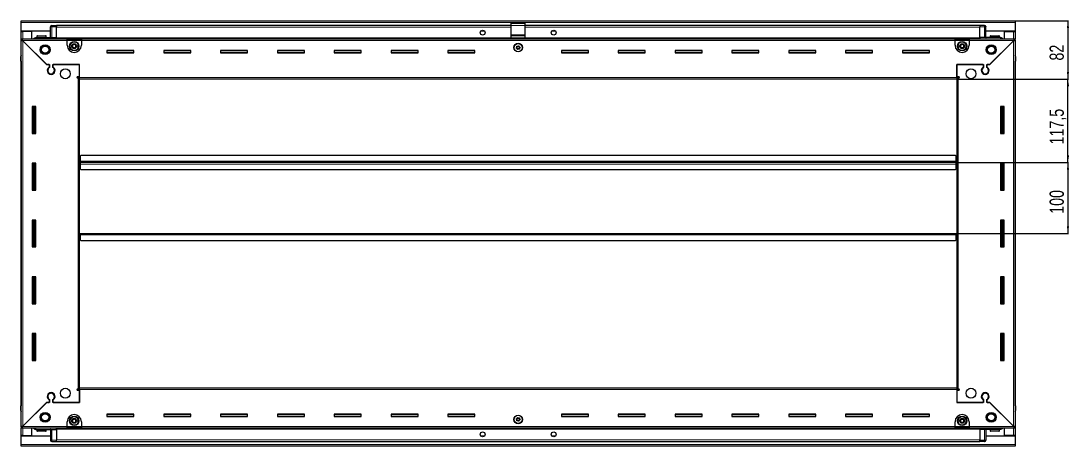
# Model space of a CAD drawing. Header units: millimetres. Extents: x 1256 to 6080, y -475 to 1908.
# Drawn here: x 4605 to 6080, y 1148 to 1747 of the extents above; entities that cross this region are included whole.
import ezdxf

# ---------------------------------------------------------------- set-up
doc = ezdxf.new("R2010")
doc.units = ezdxf.units.MM
doc.layers.add('FORMAT', color=7, linetype='Continuous')
doc.styles.add('SLDTEXTSTYLE0', font='TXT', dxfattribs={"width": 0.75})
doc.dimstyles.new('SLDDIMSTYLE0', dxfattribs={"dimtxt": 20, "dimasz": 10, "dimexe": 0, "dimexo": 0.0625, "dimgap": 5, "dimtad": 2, "dimdec": 1, "dimrnd": 1e-09, "dimzin": 12, "dimdsep": 46, "dimtxsty": 'SLDTEXTSTYLE0', "dimsah": 1, "dimcen": 0.09, "dimadec": 0, "dimazin": 3, "dimtfac": 1, "dimtofl": 0, "dimtmove": 0, "dimatfit": 3, "dimfxl": 0, "dimfrac": 2, "dimtolj": 1, "dimtzin": 12, "dimarcsym": 0})

# ---------------------------------------------------------------- blocks, each defined once
blk = doc.blocks.new('_D_6')
at = {"layer": 'FORMAT'}
for p, q in [((6004.4, 1746.6), (6079.9, 1746.6)), ((6078.9, 1746.6), (6078.9, 1664.6)), ((5922.4, 1664.6), (6079.9, 1664.6))]:
    blk.add_line(p, q, dxfattribs=at)
for points in [[(6078.9, 1746.6), (6077.4, 1736.6), (6080.5, 1736.6)], [(6078.9, 1664.6), (6080.5, 1674.6), (6077.4, 1674.6)]]:
    blk.add_solid(points, dxfattribs=at)
at = {"layer": 'FORMAT', "insert": (6053.1, 1690.8), "char_height": 20, "attachment_point": 1, "rotation": 90, "style": 'SLDTEXTSTYLE0'}
blk.add_mtext('82', dxfattribs=at)
blk = doc.blocks.new('_D_7')
at = {"layer": 'FORMAT'}
for p, q in [((5922.4, 1664.6), (6079.9, 1664.6)), ((6078.9, 1547.1), (6078.9, 1664.6)), ((5921.4, 1547.1), (6079.9, 1547.1))]:
    blk.add_line(p, q, dxfattribs=at)
for points in [[(6078.9, 1664.6), (6077.4, 1654.6), (6080.5, 1654.6)], [(6078.9, 1547.1), (6080.5, 1557.1), (6077.4, 1557.1)]]:
    blk.add_solid(points, dxfattribs=at)
at = {"layer": 'FORMAT', "insert": (6053.1, 1572.6), "char_height": 20, "attachment_point": 1, "rotation": 90, "style": 'SLDTEXTSTYLE0'}
blk.add_mtext('117,5', dxfattribs=at)
blk = doc.blocks.new('_D_8')
at = {"layer": 'FORMAT'}
for p, q in [((5921.4, 1547.1), (6079.9, 1547.1)), ((6078.9, 1547.1), (6078.9, 1447.1)), ((5921.4, 1447.1), (6079.9, 1447.1))]:
    blk.add_line(p, q, dxfattribs=at)
for points in [[(6078.9, 1547.1), (6077.4, 1537.1), (6080.5, 1537.1)], [(6078.9, 1447.1), (6080.5, 1457.1), (6077.4, 1457.1)]]:
    blk.add_solid(points, dxfattribs=at)
at = {"layer": 'FORMAT', "insert": (6053.1, 1474.9), "char_height": 20, "attachment_point": 1, "rotation": 90, "style": 'SLDTEXTSTYLE0'}
blk.add_mtext('100', dxfattribs=at)

msp = doc.modelspace()

# ---------------------------------------------------------------- linework, layer by layer
at = {"color": 7, "linetype": 'Continuous', "lineweight": 25}
for p, q in [((4605.43, 1744.5), (4605.43, 1746.6)), ((4605.43, 1746.6), (6004.43, 1746.6)), ((4605.43, 1732.1), (4605.43, 1744.5)), ((5294.93, 1743.6), (5314.93, 1743.6)), ((5294.93, 1740.34), (5294.93, 1743.6)), ((5314.93, 1740.34), (5314.93, 1743.6)), ((6004.43, 1746.6), (6004.43, 1744.5)), ((6004.43, 1744.5), (6004.43, 1732.1)), ((4646.43, 1732.1), (4605.43, 1732.1)), ((4605.43, 1731.6), (4605.43, 1732.1)), ((4605.43, 1721.35), (4605.43, 1731.6)), ((4605.43, 1731.6), (4607.53, 1731.6)), ((4606.93, 1731.6), (4606.93, 1732.1)), ((4620.43, 1731.6), (4607.53, 1731.6)), ((4620.43, 1721.35), (4620.43, 1731.6)), ((4646.43, 1723.1), (4646.43, 1738.1)), ((4647.11, 1739.6), (4647.11, 1739.6)), ((4648.43, 1740.1), (4654.93, 1740.1)), ((4648.43, 1740.1), (4654.93, 1740.1)), ((4654.93, 1740.1), (4654.93, 1740.1)), ((4654.93, 1740.1), (4654.93, 1740.1)), ((4654.93, 1740.1), (4654.93, 1738.1)), ((5294.93, 1739.95), (4654.93, 1739.95)), ((4654.93, 1723.1), (4654.93, 1738.1)), ((5257.8, 1732.1), (5252.06, 1732.1)), ((5294.93, 1727.19), (5294.93, 1740.34)), ((5294.93, 1726.1), (5294.93, 1727.19)), ((5314.93, 1727.19), (5314.93, 1740.34)), ((5954.93, 1739.95), (5314.93, 1739.95)), ((5314.93, 1726.1), (5314.93, 1727.19)), ((5357.8, 1732.1), (5352.06, 1732.1)), ((5954.93, 1740.1), (5954.93, 1740.1)), ((5961.43, 1740.1), (5954.93, 1740.1)), ((5961.43, 1740.1), (5954.93, 1740.1)), ((5954.93, 1740.1), (5954.93, 1738.1)), ((5954.93, 1723.1), (5954.93, 1738.1)), ((5963.43, 1738.1), (5963.43, 1738.1)), ((5963.43, 1723.1), (5963.43, 1738.1)), ((6004.43, 1732.1), (5963.43, 1732.1)), ((5989.43, 1731.6), (6002.33, 1731.6)), ((5989.43, 1721.35), (5989.43, 1731.6)), ((6002.33, 1731.6), (6004.43, 1731.6)), ((6002.93, 1731.6), (6002.93, 1732.1)), ((6004.43, 1731.6), (6004.43, 1732.1)), ((6004.43, 1731.6), (6004.43, 1721.35)), ((4605.43, 1719.85), (4605.43, 1721.35)), ((4605.43, 1721.35), (4606.43, 1721.35)), ((4605.43, 1719.35), (4605.43, 1719.85)), ((4605.43, 1719.85), (4606.43, 1719.85)), ((4605.43, 1174.85), (4605.43, 1719.35)), ((4606.93, 1719.35), (4605.43, 1719.35)), ((4606.43, 1721.35), (4669.93, 1721.35)), ((4606.43, 1719.85), (4606.43, 1721.35)), ((4607.03, 1719.25), (4640.93, 1685.35)), ((4641.63, 1684.65), (4607.53, 1718.75)), ((4625.93, 1723.1), (4654.93, 1723.1)), ((4627.43, 1725), (4627.43, 1723.1)), ((4628.23, 1725.8), (4639.63, 1725.8)), ((4640.43, 1723.1), (4640.43, 1725)), ((4654.85, 1721.35), (4654.93, 1723.07)), ((4654.93, 1723.1), (4654.93, 1722.6)), ((4654.93, 1721.95), (5954.93, 1721.95)), ((4669.93, 1719.25), (4669.93, 1721.35)), ((4669.93, 1721.35), (4689.93, 1721.35)), ((4669.93, 1719.85), (4689.93, 1719.85)), ((4669.93, 1712.35), (4669.93, 1719.25)), ((4689.93, 1721.35), (4689.93, 1719.25)), ((4689.93, 1721.35), (5919.93, 1721.35)), ((4689.93, 1719.25), (4689.93, 1712.35)), ((5294.93, 1726.1), (5314.93, 1726.1)), ((5294.93, 1722.6), (5294.93, 1726.1)), ((5294.93, 1722.6), (5314.93, 1722.6)), ((5298.93, 1722.6), (5298.93, 1721.95)), ((5301.43, 1721.95), (5301.43, 1722.6)), ((5308.43, 1721.95), (5308.43, 1722.6)), ((5310.93, 1721.95), (5310.93, 1722.6)), ((5314.93, 1722.6), (5314.93, 1726.1)), ((5919.93, 1719.25), (5919.93, 1721.35)), ((5919.93, 1721.35), (5939.93, 1721.35)), ((5919.93, 1719.85), (5939.93, 1719.85)), ((5919.93, 1712.35), (5919.93, 1719.25)), ((5939.93, 1721.35), (6003.43, 1721.35)), ((5939.93, 1721.35), (5939.93, 1719.25)), ((5939.93, 1719.25), (5939.93, 1712.35)), ((5954.93, 1723.1), (5954.93, 1722.6)), ((5983.93, 1723.1), (5954.93, 1723.1)), ((5954.93, 1723.07), (5955, 1721.35)), ((5956.43, 1723.04), (5956.43, 1723.1)), ((6002.33, 1718.75), (5968.23, 1684.65)), ((5968.93, 1685.35), (6002.83, 1719.25)), ((5969.43, 1725), (5969.43, 1723.1)), ((5970.23, 1725.8), (5981.63, 1725.8)), ((5982.43, 1723.1), (5982.43, 1725)), ((6002.93, 1719.35), (6004.43, 1719.35)), ((6003.43, 1719.85), (6003.43, 1721.35)), ((6003.43, 1721.35), (6004.43, 1721.35)), ((6003.43, 1719.85), (6004.43, 1719.85)), ((6004.43, 1719.85), (6004.43, 1721.35)), ((6004.43, 1719.85), (6004.43, 1719.35)), ((6004.43, 1719.35), (6004.43, 1174.85)), ((4763.93, 1705.1), (4725.93, 1705.1)), ((4725.93, 1705.1), (4725.93, 1701.6)), ((4763.93, 1702.35), (4725.93, 1702.35)), ((4725.93, 1701.6), (4763.93, 1701.6)), ((4763.93, 1701.6), (4763.93, 1705.1)), ((4843.93, 1705.1), (4805.93, 1705.1)), ((4805.93, 1705.1), (4805.93, 1701.6)), ((4843.93, 1702.35), (4805.93, 1702.35)), ((4805.93, 1701.6), (4843.93, 1701.6)), ((4843.93, 1701.6), (4843.93, 1705.1)), ((4923.93, 1705.1), (4885.93, 1705.1)), ((4885.93, 1705.1), (4885.93, 1701.6)), ((4923.93, 1702.35), (4885.93, 1702.35)), ((4885.93, 1701.6), (4923.93, 1701.6)), ((4923.93, 1701.6), (4923.93, 1705.1)), ((5003.93, 1705.1), (4965.93, 1705.1)), ((4965.93, 1705.1), (4965.93, 1701.6)), ((5003.93, 1702.35), (4965.93, 1702.35)), ((4965.93, 1701.6), (5003.93, 1701.6)), ((5003.93, 1701.6), (5003.93, 1705.1)), ((5083.93, 1705.1), (5045.93, 1705.1)), ((5045.93, 1705.1), (5045.93, 1701.6)), ((5083.93, 1702.35), (5045.93, 1702.35)), ((5045.93, 1701.6), (5083.93, 1701.6)), ((5083.93, 1701.6), (5083.93, 1705.1)), ((5163.93, 1705.1), (5125.93, 1705.1)), ((5125.93, 1705.1), (5125.93, 1701.6)), ((5163.93, 1702.35), (5125.93, 1702.35)), ((5125.93, 1701.6), (5163.93, 1701.6)), ((5163.93, 1701.6), (5163.93, 1705.1)), ((5243.93, 1705.1), (5205.93, 1705.1)), ((5205.93, 1705.1), (5205.93, 1701.6)), ((5243.93, 1702.35), (5205.93, 1702.35)), ((5205.93, 1701.6), (5243.93, 1701.6)), ((5243.93, 1701.6), (5243.93, 1705.1)), ((5403.93, 1705.1), (5365.93, 1705.1)), ((5365.93, 1705.1), (5365.93, 1701.6)), ((5403.93, 1702.35), (5365.93, 1702.35)), ((5365.93, 1701.6), (5403.93, 1701.6)), ((5403.93, 1701.6), (5403.93, 1705.1)), ((5483.93, 1705.1), (5445.93, 1705.1)), ((5445.93, 1705.1), (5445.93, 1701.6)), ((5483.93, 1702.35), (5445.93, 1702.35)), ((5445.93, 1701.6), (5483.93, 1701.6)), ((5483.93, 1701.6), (5483.93, 1705.1)), ((5563.93, 1705.1), (5525.93, 1705.1)), ((5525.93, 1705.1), (5525.93, 1701.6)), ((5563.93, 1702.35), (5525.93, 1702.35)), ((5525.93, 1701.6), (5563.93, 1701.6)), ((5563.93, 1701.6), (5563.93, 1705.1)), ((5643.93, 1705.1), (5605.93, 1705.1)), ((5605.93, 1705.1), (5605.93, 1701.6)), ((5643.93, 1702.35), (5605.93, 1702.35)), ((5605.93, 1701.6), (5643.93, 1701.6)), ((5643.93, 1701.6), (5643.93, 1705.1)), ((5723.93, 1705.1), (5685.93, 1705.1)), ((5685.93, 1705.1), (5685.93, 1701.6)), ((5723.93, 1702.35), (5685.93, 1702.35)), ((5685.93, 1701.6), (5723.93, 1701.6)), ((5723.93, 1701.6), (5723.93, 1705.1)), ((5803.93, 1705.1), (5765.93, 1705.1)), ((5765.93, 1705.1), (5765.93, 1701.6)), ((5803.93, 1702.35), (5765.93, 1702.35)), ((5765.93, 1701.6), (5803.93, 1701.6)), ((5803.93, 1701.6), (5803.93, 1705.1)), ((5883.93, 1705.1), (5845.93, 1705.1)), ((5845.93, 1705.1), (5845.93, 1701.6)), ((5883.93, 1702.35), (5845.93, 1702.35)), ((5845.93, 1701.6), (5883.93, 1701.6)), ((5883.93, 1701.6), (5883.93, 1705.1)), ((6004.43, 1697.93), (6004.43, 1697.93)), ((4604.93, 1696.6), (4604.93, 1690.1)), ((4604.93, 1690.1), (4604.93, 1696.6)), ((4604.93, 1690.1), (4604.93, 1690.1)), ((4605.43, 1690.1), (4604.93, 1690.1)), ((4605.08, 1690.1), (4605.08, 1204.1)), ((4640.93, 1685.35), (4645.13, 1685.35)), ((4642.33, 1685.35), (4641.63, 1684.65)), ((4644.43, 1685.35), (4642.33, 1685.35)), ((4644.43, 1685.35), (4644.43, 1681.46)), ((4645.13, 1685.35), (4645.13, 1681.07)), ((4649.73, 1685.35), (4687.43, 1685.35)), ((4649.73, 1681.07), (4649.73, 1685.35)), ((4650.43, 1681.46), (4650.43, 1685.35)), ((4687.43, 1685.35), (4650.43, 1685.35)), ((4687.43, 1666.7), (4687.43, 1685.35)), ((4687.43, 1668.1), (4687.43, 1685.35)), ((5922.43, 1685.35), (5960.13, 1685.35)), ((5922.43, 1666.7), (5922.43, 1685.35)), ((5922.43, 1685.35), (5922.43, 1668.1)), ((5959.43, 1685.35), (5922.43, 1685.35)), ((5959.43, 1685.35), (5959.43, 1681.46)), ((5960.13, 1685.35), (5960.13, 1681.07)), ((5964.73, 1685.35), (5968.93, 1685.35)), ((5964.73, 1681.07), (5964.73, 1685.35)), ((5967.53, 1685.35), (5965.43, 1685.35)), ((5965.43, 1681.46), (5965.43, 1685.35)), ((5968.23, 1684.65), (5967.53, 1685.35)), ((6004.43, 1690.1), (6004.93, 1690.1)), ((6004.78, 1204.1), (6004.78, 1690.1)), ((6004.93, 1696.6), (6004.93, 1690.1)), ((6004.93, 1690.1), (6004.93, 1696.6)), ((6004.93, 1690.1), (6004.93, 1690.1)), ((6004.93, 1690.1), (6004.93, 1690.1)), ((4645.43, 1672.49), (4645.43, 1671.73)), ((4684.58, 1668.1), (4687.43, 1668.1)), ((5922.43, 1668.1), (5925.28, 1668.1)), ((5964.43, 1672.49), (5964.43, 1671.73)), ((4685.33, 1666.1), (4684.58, 1666.1)), ((4685.33, 1666.1), (4687.43, 1666.1)), ((4687.43, 1667.1), (4685.43, 1667.1)), ((4685.43, 1667.1), (4685.43, 1666.1)), ((4687.43, 1664.6), (4687.43, 1666.7)), ((5922.43, 1664.6), (4687.43, 1664.6)), ((4687.43, 1229.6), (4687.43, 1664.6)), ((5924.43, 1667.1), (5922.43, 1667.1)), ((5922.43, 1666.7), (5922.43, 1664.6)), ((5922.43, 1666.1), (5924.53, 1666.1)), ((5922.43, 1664.6), (5922.43, 1229.6)), ((5924.43, 1666.1), (5924.43, 1667.1)), ((5925.28, 1666.1), (5924.53, 1666.1)), ((4625.93, 1626.1), (4620.93, 1626.1)), ((4620.93, 1626.1), (4620.93, 1588.1)), ((4623.08, 1588.1), (4623.08, 1626.1)), ((4624.87, 1588.1), (4624.87, 1626.1)), ((4624.91, 1588.1), (4624.91, 1626.1)), ((4625.93, 1588.1), (4625.93, 1626.1)), ((5983.93, 1626.1), (5983.93, 1588.1)), ((5988.93, 1626.1), (5983.93, 1626.1)), ((5984.95, 1626.1), (5984.95, 1588.1)), ((5984.99, 1626.1), (5984.99, 1588.1)), ((5986.78, 1626.1), (5986.78, 1588.1)), ((5988.93, 1588.1), (5988.93, 1626.1)), ((4620.93, 1588.1), (4625.93, 1588.1)), ((5983.93, 1588.1), (5988.93, 1588.1)), ((4688.43, 1549.95), (4688.18, 1549.95)), ((4688.18, 1549.95), (4688.18, 1547.1)), ((4689.43, 1557.1), (4688.43, 1556.1)), ((4688.43, 1556.1), (4688.43, 1549.2)), ((5920.43, 1557.1), (4689.43, 1557.1)), ((5921.43, 1556.1), (5920.43, 1557.1)), ((5921.43, 1549.2), (5921.43, 1556.1)), ((5921.68, 1549.95), (5921.43, 1549.95)), ((5921.68, 1547.1), (5921.68, 1549.95)), ((4625.93, 1546.1), (4620.93, 1546.1)), ((4620.93, 1546.1), (4620.93, 1508.1)), ((4623.08, 1508.1), (4623.08, 1546.1)), ((4624.87, 1508.1), (4624.87, 1546.1)), ((4624.91, 1508.1), (4624.91, 1546.1)), ((4625.93, 1508.1), (4625.93, 1546.1)), ((4688.18, 1547.1), (4687.43, 1547.1)), ((4688.18, 1547.1), (4688.18, 1544.25)), ((4688.18, 1544.25), (4688.43, 1544.25)), ((4688.43, 1547.1), (4688.43, 1549.2)), ((4688.43, 1545), (4688.43, 1547.1)), ((5921.43, 1547.1), (4688.43, 1547.1)), ((4688.43, 1545), (4688.43, 1538.1)), ((4688.43, 1538.1), (4689.43, 1537.1)), ((4689.43, 1537.1), (5920.43, 1537.1)), ((5920.43, 1537.1), (5921.43, 1538.1)), ((5921.43, 1549.2), (5921.43, 1547.1)), ((5921.43, 1547.1), (5921.43, 1545)), ((5921.43, 1538.1), (5921.43, 1545)), ((5921.43, 1544.25), (5921.68, 1544.25)), ((5921.68, 1544.25), (5921.68, 1547.1)), ((5922.43, 1547.1), (5921.68, 1547.1)), ((5983.93, 1546.1), (5983.93, 1508.1)), ((5988.93, 1546.1), (5983.93, 1546.1)), ((5984.95, 1546.1), (5984.95, 1508.1)), ((5984.99, 1546.1), (5984.99, 1508.1)), ((5986.78, 1546.1), (5986.78, 1508.1)), ((5988.93, 1508.1), (5988.93, 1546.1)), ((4620.93, 1508.1), (4625.93, 1508.1)), ((5983.93, 1508.1), (5988.93, 1508.1)), ((4625.93, 1466.1), (4620.93, 1466.1)), ((4620.93, 1466.1), (4620.93, 1428.1)), ((4623.08, 1428.1), (4623.08, 1466.1)), ((4624.87, 1428.1), (4624.87, 1466.1)), ((4624.91, 1428.1), (4624.91, 1466.1)), ((4625.93, 1428.1), (4625.93, 1466.1)), ((5983.93, 1466.1), (5983.93, 1428.1)), ((5988.93, 1466.1), (5983.93, 1466.1)), ((5984.95, 1466.1), (5984.95, 1428.1)), ((5984.99, 1466.1), (5984.99, 1428.1)), ((5986.78, 1466.1), (5986.78, 1428.1)), ((5988.93, 1428.1), (5988.93, 1466.1)), ((4687.43, 1447.1), (4688.18, 1447.1)), ((4688.18, 1447.1), (4688.18, 1444.25)), ((4688.43, 1445), (4688.43, 1447.1)), ((4688.43, 1447.1), (5921.43, 1447.1)), ((5921.43, 1447.1), (5921.43, 1445)), ((5921.68, 1444.25), (5921.68, 1447.1)), ((5921.68, 1447.1), (5922.43, 1447.1)), ((4688.18, 1444.25), (4688.43, 1444.25)), ((4688.43, 1445), (4688.43, 1438.1)), ((4688.43, 1438.1), (4689.43, 1437.1)), ((4689.43, 1437.1), (5920.43, 1437.1)), ((5920.43, 1437.1), (5921.43, 1438.1)), ((5921.43, 1438.1), (5921.43, 1445)), ((5921.43, 1444.25), (5921.68, 1444.25)), ((4620.93, 1428.1), (4625.93, 1428.1)), ((5983.93, 1428.1), (5988.93, 1428.1)), ((4625.93, 1386.1), (4620.93, 1386.1)), ((4620.93, 1386.1), (4620.93, 1348.1)), ((4623.08, 1348.1), (4623.08, 1386.1)), ((4624.87, 1348.1), (4624.87, 1386.1)), ((4624.91, 1348.1), (4624.91, 1386.1)), ((4625.93, 1348.1), (4625.93, 1386.1)), ((5983.93, 1386.1), (5983.93, 1348.1)), ((5988.93, 1386.1), (5983.93, 1386.1)), ((5984.95, 1386.1), (5984.95, 1348.1)), ((5984.99, 1386.1), (5984.99, 1348.1)), ((5986.78, 1386.1), (5986.78, 1348.1)), ((5988.93, 1348.1), (5988.93, 1386.1)), ((4620.93, 1348.1), (4625.93, 1348.1)), ((5983.93, 1348.1), (5988.93, 1348.1)), ((4625.93, 1306.1), (4620.93, 1306.1)), ((4620.93, 1306.1), (4620.93, 1268.1)), ((4623.08, 1268.1), (4623.08, 1306.1)), ((4624.87, 1268.1), (4624.87, 1306.1)), ((4624.91, 1268.1), (4624.91, 1306.1)), ((4625.93, 1268.1), (4625.93, 1306.1)), ((5983.93, 1306.1), (5983.93, 1268.1)), ((5988.93, 1306.1), (5983.93, 1306.1)), ((5984.95, 1306.1), (5984.95, 1268.1)), ((5984.99, 1306.1), (5984.99, 1268.1)), ((5986.78, 1306.1), (5986.78, 1268.1)), ((5988.93, 1268.1), (5988.93, 1306.1)), ((4620.93, 1268.1), (4625.93, 1268.1)), ((5983.93, 1268.1), (5988.93, 1268.1)), ((4684.58, 1228.1), (4685.33, 1228.1)), ((4687.43, 1226.1), (4684.58, 1226.1)), ((4687.43, 1228.1), (4685.33, 1228.1)), ((4685.43, 1228.1), (4685.43, 1227.1)), ((4685.43, 1227.1), (4687.43, 1227.1)), ((4687.43, 1227.5), (4687.43, 1229.6)), ((4687.43, 1229.6), (5922.43, 1229.6)), ((4687.43, 1227.5), (4687.43, 1208.85)), ((4687.43, 1208.85), (4687.43, 1226.1)), ((5922.43, 1229.6), (5922.43, 1227.5)), ((5924.53, 1228.1), (5922.43, 1228.1)), ((5922.43, 1227.5), (5922.43, 1208.85)), ((5922.43, 1227.1), (5924.43, 1227.1)), ((5922.43, 1226.1), (5922.43, 1208.85)), ((5925.28, 1226.1), (5922.43, 1226.1)), ((5924.43, 1227.1), (5924.43, 1228.1)), ((5924.53, 1228.1), (5925.28, 1228.1)), ((4644.43, 1212.74), (4644.43, 1208.85)), ((4645.13, 1213.14), (4645.13, 1208.85)), ((4645.43, 1222.48), (4645.43, 1221.72)), ((4649.73, 1208.85), (4649.73, 1213.14)), ((4650.43, 1208.85), (4650.43, 1212.74)), ((5959.43, 1212.74), (5959.43, 1208.85)), ((5960.13, 1213.14), (5960.13, 1208.85)), ((5964.43, 1222.48), (5964.43, 1221.72)), ((5964.73, 1208.85), (5964.73, 1213.14)), ((5965.43, 1208.85), (5965.43, 1212.74)), ((4604.93, 1197.6), (4604.93, 1204.1)), ((4604.93, 1204.1), (4604.93, 1204.1)), ((4604.93, 1204.1), (4604.93, 1204.1)), ((4604.93, 1204.1), (4604.93, 1197.6)), ((4605.43, 1204.1), (4604.93, 1204.1)), ((4605.43, 1196.28), (4605.43, 1196.28)), ((4640.93, 1208.85), (4607.03, 1174.95)), ((4607.53, 1175.45), (4641.63, 1209.55)), ((4645.13, 1208.85), (4640.93, 1208.85)), ((4641.63, 1209.55), (4642.33, 1208.85)), ((4642.33, 1208.85), (4644.43, 1208.85)), ((4687.43, 1208.85), (4649.73, 1208.85)), ((4650.43, 1208.85), (4687.43, 1208.85)), ((5960.13, 1208.85), (5922.43, 1208.85)), ((5922.43, 1208.85), (5959.43, 1208.85)), ((5968.93, 1208.85), (5964.73, 1208.85)), ((5965.43, 1208.85), (5967.53, 1208.85)), ((5967.53, 1208.85), (5968.23, 1209.55)), ((5968.23, 1209.55), (6002.33, 1175.45)), ((6002.83, 1174.95), (5968.93, 1208.85)), ((6004.43, 1204.1), (6004.93, 1204.1)), ((6004.93, 1204.1), (6004.93, 1204.1)), ((6004.93, 1197.6), (6004.93, 1204.1)), ((6004.93, 1204.1), (6004.93, 1197.6)), ((4669.93, 1174.95), (4669.93, 1181.85)), ((4689.93, 1181.85), (4689.93, 1174.95)), ((4763.93, 1192.6), (4725.93, 1192.6)), ((4725.93, 1192.6), (4725.93, 1189.1)), ((4725.93, 1191.85), (4763.93, 1191.85)), ((4725.93, 1189.1), (4763.93, 1189.1)), ((4763.93, 1189.1), (4763.93, 1192.6)), ((4843.93, 1192.6), (4805.93, 1192.6)), ((4805.93, 1192.6), (4805.93, 1189.1)), ((4805.93, 1191.85), (4843.93, 1191.85)), ((4805.93, 1189.1), (4843.93, 1189.1)), ((4843.93, 1189.1), (4843.93, 1192.6)), ((4923.93, 1192.6), (4885.93, 1192.6)), ((4885.93, 1192.6), (4885.93, 1189.1)), ((4885.93, 1191.85), (4923.93, 1191.85)), ((4885.93, 1189.1), (4923.93, 1189.1)), ((4923.93, 1189.1), (4923.93, 1192.6)), ((5003.93, 1192.6), (4965.93, 1192.6)), ((4965.93, 1192.6), (4965.93, 1189.1)), ((4965.93, 1191.85), (5003.93, 1191.85)), ((4965.93, 1189.1), (5003.93, 1189.1)), ((5003.93, 1189.1), (5003.93, 1192.6)), ((5083.93, 1192.6), (5045.93, 1192.6)), ((5045.93, 1192.6), (5045.93, 1189.1)), ((5045.93, 1191.85), (5083.93, 1191.85)), ((5045.93, 1189.1), (5083.93, 1189.1)), ((5083.93, 1189.1), (5083.93, 1192.6)), ((5163.93, 1192.6), (5125.93, 1192.6)), ((5125.93, 1192.6), (5125.93, 1189.1)), ((5125.93, 1191.85), (5163.93, 1191.85)), ((5125.93, 1189.1), (5163.93, 1189.1)), ((5163.93, 1189.1), (5163.93, 1192.6)), ((5243.93, 1192.6), (5205.93, 1192.6)), ((5205.93, 1192.6), (5205.93, 1189.1)), ((5205.93, 1191.85), (5243.93, 1191.85)), ((5205.93, 1189.1), (5243.93, 1189.1)), ((5243.93, 1189.1), (5243.93, 1192.6)), ((5403.93, 1192.6), (5365.93, 1192.6)), ((5365.93, 1192.6), (5365.93, 1189.1)), ((5365.93, 1191.85), (5403.93, 1191.85)), ((5365.93, 1189.1), (5403.93, 1189.1)), ((5403.93, 1189.1), (5403.93, 1192.6)), ((5483.93, 1192.6), (5445.93, 1192.6)), ((5445.93, 1192.6), (5445.93, 1189.1)), ((5445.93, 1191.85), (5483.93, 1191.85)), ((5445.93, 1189.1), (5483.93, 1189.1)), ((5483.93, 1189.1), (5483.93, 1192.6)), ((5563.93, 1192.6), (5525.93, 1192.6)), ((5525.93, 1192.6), (5525.93, 1189.1)), ((5525.93, 1191.85), (5563.93, 1191.85)), ((5525.93, 1189.1), (5563.93, 1189.1)), ((5563.93, 1189.1), (5563.93, 1192.6)), ((5643.93, 1192.6), (5605.93, 1192.6)), ((5605.93, 1192.6), (5605.93, 1189.1)), ((5605.93, 1191.85), (5643.93, 1191.85)), ((5605.93, 1189.1), (5643.93, 1189.1)), ((5643.93, 1189.1), (5643.93, 1192.6)), ((5723.93, 1192.6), (5685.93, 1192.6)), ((5685.93, 1192.6), (5685.93, 1189.1)), ((5685.93, 1191.85), (5723.93, 1191.85)), ((5685.93, 1189.1), (5723.93, 1189.1)), ((5723.93, 1189.1), (5723.93, 1192.6)), ((5803.93, 1192.6), (5765.93, 1192.6)), ((5765.93, 1192.6), (5765.93, 1189.1)), ((5765.93, 1191.85), (5803.93, 1191.85)), ((5765.93, 1189.1), (5803.93, 1189.1)), ((5803.93, 1189.1), (5803.93, 1192.6)), ((5883.93, 1192.6), (5845.93, 1192.6)), ((5845.93, 1192.6), (5845.93, 1189.1)), ((5845.93, 1191.85), (5883.93, 1191.85)), ((5845.93, 1189.1), (5883.93, 1189.1)), ((5883.93, 1189.1), (5883.93, 1192.6)), ((5919.93, 1174.95), (5919.93, 1181.85)), ((5939.93, 1181.85), (5939.93, 1174.95)), ((4605.43, 1174.35), (4605.43, 1174.85)), ((4606.93, 1174.85), (4605.43, 1174.85)), ((4605.43, 1174.35), (4605.43, 1172.85)), ((4606.43, 1174.35), (4605.43, 1174.35)), ((4605.43, 1162.6), (4605.43, 1172.85)), ((4606.43, 1172.85), (4605.43, 1172.85)), ((4606.43, 1174.35), (4606.43, 1172.85)), ((4669.93, 1172.85), (4606.43, 1172.85)), ((4620.43, 1162.6), (4620.43, 1172.85)), ((4625.93, 1171.1), (4654.93, 1171.1)), ((4627.43, 1171.1), (4627.43, 1169.2)), ((4632, 1168.4), (4628.23, 1168.4)), ((4639.63, 1168.4), (4632, 1168.4)), ((4640.43, 1169.2), (4640.43, 1171.1)), ((4646.43, 1171.1), (4646.43, 1156.1)), ((4653.43, 1171.17), (4653.43, 1171.1)), ((4654.93, 1171.14), (4654.85, 1172.85)), ((5954.93, 1172.25), (4654.93, 1172.25)), ((4654.93, 1171.1), (4654.93, 1171.6)), ((4654.93, 1171.1), (4654.93, 1156.1)), ((4669.93, 1172.85), (4669.93, 1174.95)), ((4689.93, 1174.35), (4669.93, 1174.35)), ((4689.93, 1172.85), (4669.93, 1172.85)), ((4689.93, 1174.95), (4689.93, 1172.85)), ((5919.93, 1172.85), (4689.93, 1172.85)), ((5919.93, 1172.85), (5919.93, 1174.95)), ((5939.93, 1174.35), (5919.93, 1174.35)), ((5939.93, 1172.85), (5919.93, 1172.85)), ((5939.93, 1174.95), (5939.93, 1172.85)), ((6003.43, 1172.85), (5939.93, 1172.85)), ((5955, 1172.85), (5954.93, 1171.14)), ((5954.93, 1171.1), (5954.93, 1171.6)), ((5983.93, 1171.1), (5954.93, 1171.1)), ((5954.93, 1171.1), (5954.93, 1156.1)), ((5963.43, 1171.1), (5963.43, 1156.1)), ((5969.43, 1171.1), (5969.43, 1169.2)), ((5977.22, 1168.4), (5970.23, 1168.4)), ((5981.63, 1168.4), (5977.22, 1168.4)), ((5982.43, 1169.2), (5982.43, 1171.1)), ((5989.43, 1162.6), (5989.43, 1172.85)), ((6002.93, 1174.85), (6004.43, 1174.85)), ((6003.43, 1174.35), (6003.43, 1172.85)), ((6004.43, 1174.35), (6003.43, 1174.35)), ((6004.43, 1172.85), (6003.43, 1172.85)), ((6004.43, 1174.85), (6004.43, 1174.35)), ((6004.43, 1174.35), (6004.43, 1172.85)), ((6004.43, 1172.85), (6004.43, 1162.6)), ((4607.53, 1162.6), (4605.43, 1162.6)), ((4605.43, 1162.1), (4605.43, 1162.6)), ((4605.43, 1149.7), (4605.43, 1162.1)), ((4605.43, 1162.1), (4646.43, 1162.1)), ((4606.93, 1162.1), (4606.93, 1162.6)), ((4607.53, 1162.6), (4620.43, 1162.6)), ((4646.43, 1156.1), (4646.43, 1156.1)), ((4648.43, 1154.1), (4654.93, 1154.1)), ((4648.43, 1154.1), (4654.93, 1154.1)), ((4654.93, 1154.1), (4654.93, 1156.1)), ((4654.93, 1154.25), (5954.93, 1154.25)), ((4654.93, 1154.1), (4654.93, 1154.1)), ((5252.06, 1162.1), (5257.8, 1162.1)), ((5352.06, 1162.1), (5357.8, 1162.1)), ((5954.93, 1154.1), (5954.93, 1156.1)), ((5961.43, 1154.1), (5954.93, 1154.1)), ((5954.93, 1154.1), (5954.93, 1154.1)), ((5954.93, 1154.1), (5954.93, 1154.1)), ((5961.43, 1154.1), (5954.93, 1154.1)), ((5962.75, 1154.6), (5962.75, 1154.6)), ((5963.43, 1162.1), (6004.43, 1162.1)), ((6002.33, 1162.6), (5989.43, 1162.6)), ((6004.43, 1162.6), (6002.33, 1162.6)), ((6002.93, 1162.1), (6002.93, 1162.6)), ((6004.43, 1162.1), (6004.43, 1162.6)), ((6004.43, 1162.1), (6004.43, 1149.7)), ((4605.43, 1147.6), (4605.43, 1149.7)), ((6004.43, 1147.6), (4605.43, 1147.6)), ((6004.43, 1149.7), (6004.43, 1147.6))]:
    msp.add_line(p, q, dxfattribs=at)
at = {"color": 8, "linetype": 'Continuous', "lineweight": 18}
for p, q in [((6004.43, 1744.5), (4605.43, 1744.5)), ((4607.53, 1731.6), (4607.53, 1732.1)), ((4607.53, 1721.35), (4607.53, 1731.6)), ((4646.43, 1738.1), (4648.43, 1738.1)), ((4648.43, 1740.1), (4648.43, 1738.1)), ((4648.43, 1738.1), (4648.43, 1723.1)), ((4654.93, 1738.1), (4648.43, 1738.1)), ((5294.93, 1737.95), (4654.93, 1737.95)), ((5294.93, 1740.34), (5314.93, 1740.34)), ((5294.93, 1727.19), (5314.93, 1727.19)), ((5954.93, 1737.95), (5314.93, 1737.95)), ((5954.93, 1738.1), (5961.43, 1738.1)), ((5961.43, 1740.1), (5961.43, 1738.1)), ((5963.43, 1738.1), (5961.43, 1738.1)), ((5961.43, 1738.1), (5961.43, 1723.1)), ((6002.33, 1732.1), (6002.33, 1731.6)), ((6002.33, 1731.6), (6002.33, 1721.35)), ((4669.93, 1719.25), (4607.03, 1719.25)), ((4607.53, 1718.75), (4607.53, 1175.45)), ((4627.43, 1725), (4640.43, 1725)), ((5294.93, 1722.6), (4654.93, 1722.6)), ((5954.93, 1721.37), (4654.93, 1721.37)), ((4669.93, 1719.25), (4689.93, 1719.25)), ((5919.93, 1719.25), (4689.93, 1719.25)), ((5300.93, 1721.95), (5300.93, 1722.6)), ((5308.93, 1721.95), (5308.93, 1722.6)), ((5954.93, 1722.6), (5314.93, 1722.6)), ((5919.93, 1719.25), (5939.93, 1719.25)), ((6002.83, 1719.25), (5939.93, 1719.25)), ((5969.43, 1725), (5982.43, 1725)), ((6002.33, 1175.45), (6002.33, 1718.75)), ((4605.43, 1696.6), (4604.93, 1696.6)), ((6004.43, 1696.6), (6004.93, 1696.6)), ((4685.33, 1228.1), (4685.33, 1666.1)), ((4687.43, 1666.7), (5922.43, 1666.7)), ((5924.53, 1666.1), (5924.53, 1228.1)), ((4622.43, 1626.1), (4622.43, 1588.1)), ((4623.66, 1626.1), (4623.66, 1588.1)), ((5986.19, 1588.1), (5986.19, 1626.1)), ((5987.43, 1588.1), (5987.43, 1626.1)), ((4622.43, 1546.1), (4622.43, 1508.1)), ((4623.66, 1546.1), (4623.66, 1508.1)), ((5921.43, 1549.2), (4688.43, 1549.2)), ((4688.43, 1545), (5921.43, 1545)), ((5986.19, 1508.1), (5986.19, 1546.1)), ((5987.43, 1508.1), (5987.43, 1546.1)), ((4622.43, 1466.1), (4622.43, 1428.1)), ((4623.66, 1466.1), (4623.66, 1428.1)), ((5986.19, 1428.1), (5986.19, 1466.1)), ((5987.43, 1428.1), (5987.43, 1466.1)), ((4688.43, 1445), (5921.43, 1445)), ((4622.43, 1386.1), (4622.43, 1348.1)), ((4623.66, 1386.1), (4623.66, 1348.1)), ((5986.19, 1348.1), (5986.19, 1386.1)), ((5987.43, 1348.1), (5987.43, 1386.1)), ((4622.43, 1306.1), (4622.43, 1268.1)), ((4623.66, 1306.1), (4623.66, 1268.1)), ((5986.19, 1268.1), (5986.19, 1306.1)), ((5987.43, 1268.1), (5987.43, 1306.1)), ((5922.43, 1227.5), (4687.43, 1227.5)), ((4605.43, 1197.6), (4604.93, 1197.6)), ((6004.43, 1197.6), (6004.93, 1197.6)), ((4607.03, 1174.95), (4669.93, 1174.95)), ((4607.53, 1162.6), (4607.53, 1172.85)), ((4631.73, 1169.2), (4627.43, 1169.2)), ((4640.43, 1169.2), (4631.73, 1169.2)), ((4648.43, 1156.1), (4648.43, 1171.1)), ((4654.93, 1172.84), (5954.93, 1172.84)), ((4654.93, 1171.6), (5954.93, 1171.6)), ((4689.93, 1174.95), (4669.93, 1174.95)), ((4689.93, 1174.95), (5919.93, 1174.95)), ((5939.93, 1174.95), (5919.93, 1174.95)), ((5939.93, 1174.95), (6002.83, 1174.95)), ((5961.43, 1156.1), (5961.43, 1171.1)), ((5977.4, 1169.2), (5969.43, 1169.2)), ((5982.43, 1169.2), (5977.4, 1169.2)), ((6002.33, 1172.85), (6002.33, 1162.6)), ((4607.53, 1162.1), (4607.53, 1162.6)), ((4646.43, 1156.1), (4648.43, 1156.1)), ((4648.43, 1154.1), (4648.43, 1156.1)), ((4654.93, 1156.1), (4648.43, 1156.1)), ((4654.93, 1156.25), (5954.93, 1156.25)), ((5954.93, 1156.1), (5961.43, 1156.1)), ((5963.43, 1156.1), (5961.43, 1156.1)), ((5961.43, 1154.1), (5961.43, 1156.1)), ((6002.33, 1162.6), (6002.33, 1162.1)), ((6004.43, 1149.7), (4605.43, 1149.7))]:
    msp.add_line(p, q, dxfattribs=at)
at = {"color": 7, "linetype": 'Continuous', "lineweight": 25, "flags": 128}
msp.add_lwpolyline([(5963.28, 1738.86), (5963.39, 1738.49), (5963.43, 1738.1)], dxfattribs=at)
at = {"color": 7, "linetype": 'Continuous', "lineweight": 25}
for centre, radius in [((5254.93, 1730.1), 3.5), ((5354.93, 1730.1), 3.5), ((4638.93, 1706.1), 7), ((4638.93, 1706.1), 6.03), ((4679.93, 1711.1), 6.5), ((4679.93, 1711.1), 3.46), ((5304.93, 1709.1), 6), ((5304.93, 1708.95), 5.79), ((5929.93, 1711.1), 6.5), ((5929.93, 1711.1), 3.46), ((5970.93, 1706.1), 7), ((5970.93, 1706.1), 6.02), ((4638.93, 1706.1), 5.1), ((5304.93, 1708.95), 1.85), ((5970.93, 1706.1), 5.1), ((4667.43, 1672.1), 7), ((5942.43, 1672.1), 7), ((4667.43, 1222.1), 7), ((5942.43, 1222.1), 7), ((4638.93, 1188.1), 7), ((4638.93, 1188.1), 6.02), ((4638.93, 1188.1), 5.1), ((4679.93, 1183.1), 6.5), ((4679.93, 1183.1), 3.46), ((5304.93, 1185.1), 6), ((5304.93, 1185.25), 5.79), ((5304.93, 1185.25), 1.85), ((5929.93, 1183.1), 6.5), ((5929.93, 1183.1), 3.46), ((5970.93, 1188.1), 7), ((5970.93, 1188.1), 6.02), ((5970.93, 1188.1), 5.1), ((5254.93, 1164.1), 3.5), ((5354.93, 1164.1), 3.5)]:
    msp.add_circle(centre, radius, dxfattribs=at)
at = {"color": 8, "linetype": 'Continuous', "lineweight": 18}
for centre in [(4679.93, 1711.1), (5929.93, 1711.1), (4679.93, 1183.1), (5929.93, 1183.1)]:
    msp.add_circle(centre, 5.7, dxfattribs=at)
at = {"color": 7, "linetype": 'Continuous', "lineweight": 25}
for centre, radius, start, end in [((4648.43, 1738.1), 2, 90, 180), ((4648.43, 1738.1), 2, 131.40962, 180), ((5961.43, 1738.1), 2, 0, 90), ((4628.23, 1725), 0.8, 90, 180), ((4639.63, 1725), 0.8, 0, 90), ((4646.23, 1723.3), 0.2, 270, 0), ((4679.93, 1712.35), 10, 180, 270), ((4679.93, 1711.1), 2.5, 134.01559, 194.01559), ((4679.93, 1711.1), 2.5, 74.01559, 134.01559), ((4679.93, 1712.35), 10, 270, 0), ((4679.93, 1711.1), 2.5, 14.01559, 74.01559), ((4679.93, 1711.1), 2.5, 314.01559, 14.01559), ((5929.93, 1712.35), 10, 180, 270), ((5929.93, 1711.1), 2.5, 160.11158, 220.11158), ((5929.93, 1711.1), 2.5, 100.11158, 160.11158), ((5929.93, 1711.1), 2.5, 40.11158, 100.11158), ((5929.93, 1712.35), 10, 270, 0), ((5929.93, 1711.1), 2.5, 340.11158, 40.11158), ((5963.63, 1723.3), 0.2, 180, 270), ((5970.23, 1725), 0.8, 90, 180), ((5981.63, 1725), 0.8, 0, 90), ((4606.93, 1696.6), 2, 138.59038, 180), ((4679.93, 1711.1), 2.5, 194.01559, 254.01559), ((4679.93, 1711.1), 2.5, 254.01559, 314.01559), ((5929.93, 1711.1), 2.5, 220.11158, 280.11158), ((5929.93, 1711.1), 2.5, 280.11158, 340.11158), ((6002.93, 1696.6), 2, 33.78451, 41.40962), ((6002.93, 1696.6), 2, 0, 41.39416), ((6002.93, 1696.6), 2, 360, 19.56674), ((4647.43, 1676.85), 5.5, 123.05573, 56.94427), ((4647.43, 1676.85), 4.8, 118.63099, 61.36901), ((4684.58, 1667.1), 1, 90, 270), ((5925.28, 1667.1), 1, 270, 90), ((5962.43, 1676.85), 5.5, 123.05573, 56.94427), ((5962.43, 1676.85), 4.8, 118.63099, 61.36901), ((4684.58, 1227.1), 1, 90, 270), ((5925.28, 1227.1), 1, 270, 90), ((4647.43, 1217.35), 5.5, 303.05573, 236.94427), ((4647.43, 1217.35), 4.8, 298.63099, 241.36901), ((5962.43, 1217.35), 5.5, 303.05573, 236.94427), ((5962.43, 1217.35), 4.8, 298.63099, 241.36901), ((4606.93, 1197.6), 2, 180, 221.40962), ((4606.93, 1197.6), 2, 180, 221.39416), ((6002.93, 1197.6), 2, 318.57492, 0), ((6002.93, 1197.6), 2, 318.59038, 0), ((4679.93, 1181.85), 10, 90, 180), ((4679.93, 1183.1), 2.5, 127.47401, 187.47401), ((4679.93, 1183.1), 2.5, 187.47401, 247.47401), ((4679.93, 1183.1), 2.5, 67.47401, 127.47401), ((4679.93, 1183.1), 2.5, 247.47401, 307.47401), ((4679.93, 1181.85), 10, 0, 90), ((4679.93, 1183.1), 2.5, 7.47401, 67.47401), ((4679.93, 1183.1), 2.5, 307.47401, 7.47401), ((5929.93, 1181.85), 10, 90, 180), ((5929.93, 1183.1), 2.5, 147.04236, 207.04236), ((5929.93, 1183.1), 2.5, 207.04236, 267.04236), ((5929.93, 1183.1), 2.5, 87.04236, 147.04236), ((5929.93, 1183.1), 2.5, 267.04236, 327.04236), ((5929.93, 1181.85), 10, 0, 90), ((5929.93, 1183.1), 2.5, 27.04236, 87.04236), ((5929.93, 1183.1), 2.5, 327.04236, 27.04236), ((4628.23, 1169.2), 0.8, 180, 270), ((4639.63, 1169.2), 0.8, 270, 360), ((4646.23, 1170.9), 0.2, 0, 90), ((5963.63, 1170.9), 0.2, 90, 180), ((5970.23, 1169.2), 0.8, 180, 270), ((5981.63, 1169.2), 0.8, 270, 0), ((4648.43, 1156.1), 2, 180, 270), ((4648.43, 1156.1), 2, 180, 270), ((5961.43, 1156.1), 2, 270, 0), ((5961.43, 1156.1), 2, 270, 288.58003), ((5961.43, 1156.1), 2, 303.94202, 311.40962), ((5961.43, 1156.1), 2, 311.40962, 360)]:
    msp.add_arc(centre, radius, start, end, dxfattribs=at)
for points, knots in [([(4605.43, 1719.35), (4605.46, 1719.31), (4605.51, 1719.22), (4605.9, 1719.09), (4606.46, 1718.95), (4607.04, 1718.84), (4607.4, 1718.78), (4607.53, 1718.75)], [0, 0, 0, 0, 0.2302553, 0.4485219, 0.6667858, 0.8850496, 1, 1, 1, 1]), ([(4607.03, 1719.25), (4606.98, 1719.51), (4606.89, 1720), (4606.76, 1720.64), (4606.63, 1721.11), (4606.52, 1721.33), (4606.45, 1721.35), (4606.43, 1721.35)], [0, 0, 0, 0, 0.2302553, 0.4485219, 0.6667858, 0.8850496, 1, 1, 1, 1]), ([(4622.71, 1721.35), (4622.83, 1721.55), (4623.22, 1722.2), (4624.38, 1722.91), (4625.41, 1723.04), (4625.93, 1723.1)], [0, 0, 0, 0, 0.1822499, 0.5911249, 1, 1, 1, 1]), ([(4654.93, 1723.1), (4654.93, 1723.07), (4654.93, 1722.99), (4654.93, 1722.37), (4654.93, 1721.79), (4654.93, 1721.4), (4654.93, 1721.37)], [0, 0, 0, 0, 0.32427882, 0.64855764, 0.97283646, 1, 1, 1, 1]), ([(4677.15, 1711.9), (4677.52, 1712.26), (4678.22, 1712.93), (4678.91, 1713.59), (4679.23, 1713.91)], [0, 0, 0, 0, 0.5346859, 1, 1, 1, 1]), ([(4677.85, 1709.1), (4677.77, 1709.43), (4677.57, 1710.23), (4677.33, 1711.2), (4677.18, 1711.78), (4677.15, 1711.9)], [0, 0, 0, 0, 0.36290056, 0.86687533, 1, 1, 1, 1]), ([(4679.23, 1713.91), (4679.73, 1713.76), (4680.65, 1713.5), (4681.58, 1713.23), (4682.01, 1713.11)], [0, 0, 0, 0, 0.5346859, 1, 1, 1, 1]), ([(4682.01, 1713.11), (4682.04, 1712.99), (4682.18, 1712.41), (4682.42, 1711.44), (4682.62, 1710.64), (4682.7, 1710.31)], [0, 0, 0, 0, 0.1331247, 0.6370994, 1, 1, 1, 1]), ([(5303.04, 1711.03), (5303.04, 1711.02), (5303.02, 1710.99), (5303.01, 1710.94), (5303.02, 1710.79), (5303.12, 1710.42), (5303.26, 1709.89), (5303.09, 1709.28), (5302.73, 1708.91), (5302.43, 1708.66), (5302.25, 1708.5), (5302.2, 1708.42), (5302.19, 1708.38), (5302.19, 1708.35), (5302.21, 1708.32), (5302.26, 1708.27), (5302.51, 1708.18), (5302.98, 1708.07), (5303.62, 1707.76), (5303.87, 1707.09), (5303.93, 1706.62), (5304, 1706.36), (5304.04, 1706.31), (5304.07, 1706.29), (5304.1, 1706.28), (5304.13, 1706.29), (5304.17, 1706.3), (5304.24, 1706.35), (5304.41, 1706.5), (5304.68, 1706.77), (5305.08, 1707.09), (5305.71, 1707.2), (5306.22, 1707.01), (5306.58, 1706.88), (5306.73, 1706.86), (5306.79, 1706.87), (5306.82, 1706.88), (5306.84, 1706.92), (5306.85, 1706.97), (5306.84, 1707.12), (5306.74, 1707.49), (5306.6, 1708.01), (5306.77, 1708.62), (5307.13, 1709), (5307.43, 1709.25), (5307.6, 1709.41), (5307.66, 1709.49), (5307.67, 1709.53), (5307.66, 1709.56), (5307.65, 1709.59), (5307.59, 1709.63), (5307.35, 1709.73), (5306.88, 1709.84), (5306.24, 1710.15), (5305.99, 1710.81), (5305.93, 1711.29), (5305.86, 1711.54), (5305.82, 1711.6), (5305.79, 1711.62), (5305.76, 1711.63), (5305.72, 1711.62), (5305.68, 1711.6), (5305.61, 1711.56), (5305.45, 1711.41), (5305.18, 1711.14), (5304.77, 1710.82), (5304.15, 1710.71), (5303.64, 1710.89), (5303.27, 1711.03), (5303.13, 1711.05), (5303.07, 1711.04), (5303.05, 1711.03), (5303.04, 1711.03)], [0, 0, 0, 0, 0.0020087, 0.00442, 0.0093647, 0.0255282, 0.0677053, 0.0957862, 0.1246456, 0.1503415, 0.1605194, 0.1633943, 0.1656965, 0.1672448, 0.1688741, 0.1707699, 0.1786058, 0.2119941, 0.2499945, 0.2879948, 0.3213831, 0.329219, 0.3311148, 0.3327441, 0.3342924, 0.3362166, 0.3385353, 0.3413178, 0.349662, 0.3753578, 0.4042173, 0.4322982, 0.4744753, 0.4906388, 0.4966691, 0.49844, 0.5, 0.5020087, 0.50442, 0.5093647, 0.5255282, 0.5677053, 0.5957862, 0.6246456, 0.6503415, 0.6605194, 0.6633943, 0.6656965, 0.6672448, 0.6688741, 0.6707699, 0.6786058, 0.7119941, 0.7499945, 0.7879948, 0.8213831, 0.829219, 0.8311148, 0.8327441, 0.8342924, 0.8362166, 0.8385353, 0.8413178, 0.849662, 0.8753578, 0.9042173, 0.9322982, 0.9744753, 0.9906388, 0.9966691, 0.99844, 1, 1, 1, 1]), ([(5927.09, 1710.6), (5927.13, 1710.72), (5927.33, 1711.28), (5927.67, 1712.21), (5927.95, 1712.99), (5928.07, 1713.31)], [0, 0, 0, 0, 0.1331247, 0.6370994, 1, 1, 1, 1]), ([(5928.07, 1713.31), (5928.58, 1713.4), (5929.53, 1713.57), (5930.47, 1713.74), (5930.91, 1713.82)], [0, 0, 0, 0, 0.5346859, 1, 1, 1, 1]), ([(5930.91, 1713.82), (5931.24, 1713.42), (5931.86, 1712.69), (5932.48, 1711.95), (5932.77, 1711.61)], [0, 0, 0, 0, 0.53468586, 1, 1, 1, 1]), ([(5954.93, 1723.1), (5954.93, 1723.07), (5954.93, 1722.99), (5954.93, 1722.37), (5954.93, 1721.79), (5954.93, 1721.4), (5954.93, 1721.37)], [0, 0, 0, 0, 0.3242788, 0.6485576, 0.9728365, 1, 1, 1, 1]), ([(5987.14, 1721.35), (5987.02, 1721.55), (5986.64, 1722.2), (5985.48, 1722.91), (5984.45, 1723.04), (5983.93, 1723.1)], [0, 0, 0, 0, 0.1822499, 0.5911249, 1, 1, 1, 1]), ([(6002.33, 1718.75), (6002.58, 1718.8), (6003.08, 1718.89), (6003.72, 1719.02), (6004.18, 1719.15), (6004.4, 1719.27), (6004.42, 1719.33), (6004.43, 1719.35)], [0, 0, 0, 0, 0.2302553, 0.4485219, 0.6667858, 0.8850496, 1, 1, 1, 1]), ([(6003.43, 1721.35), (6003.38, 1721.33), (6003.29, 1721.28), (6003.16, 1720.88), (6003.03, 1720.32), (6002.92, 1719.75), (6002.85, 1719.38), (6002.83, 1719.25)], [0, 0, 0, 0, 0.2302553, 0.4485219, 0.6667858, 0.8850496, 1, 1, 1, 1]), ([(4680.63, 1708.3), (4680.13, 1708.45), (4679.21, 1708.71), (4678.28, 1708.98), (4677.85, 1709.1)], [0, 0, 0, 0, 0.53468586, 1, 1, 1, 1]), ([(4682.7, 1710.31), (4682.33, 1709.95), (4681.64, 1709.28), (4680.95, 1708.61), (4680.63, 1708.3)], [0, 0, 0, 0, 0.53468586, 1, 1, 1, 1]), ([(5928.95, 1708.39), (5928.61, 1708.78), (5927.99, 1709.52), (5927.38, 1710.26), (5927.09, 1710.6)], [0, 0, 0, 0, 0.5346859, 1, 1, 1, 1]), ([(5931.79, 1708.9), (5931.28, 1708.81), (5930.33, 1708.64), (5929.39, 1708.47), (5928.95, 1708.39)], [0, 0, 0, 0, 0.5346859, 1, 1, 1, 1]), ([(5932.77, 1711.61), (5932.65, 1711.29), (5932.37, 1710.51), (5932.04, 1709.58), (5931.83, 1709.01), (5931.79, 1708.9)], [0, 0, 0, 0, 0.3629006, 0.8668753, 1, 1, 1, 1]), ([(4677.26, 1184.21), (4677.36, 1184.29), (4677.84, 1184.65), (4678.63, 1185.26), (4679.28, 1185.76), (4679.55, 1185.97)], [0, 0, 0, 0, 0.1331247, 0.6370994, 1, 1, 1, 1]), ([(4677.64, 1181.35), (4677.57, 1181.86), (4677.45, 1182.82), (4677.32, 1183.77), (4677.26, 1184.21)], [0, 0, 0, 0, 0.5346859, 1, 1, 1, 1]), ([(4680.3, 1180.24), (4679.83, 1180.44), (4678.94, 1180.81), (4678.05, 1181.18), (4677.64, 1181.35)], [0, 0, 0, 0, 0.5346859, 1, 1, 1, 1]), ([(4679.55, 1185.97), (4680.03, 1185.77), (4680.92, 1185.4), (4681.81, 1185.03), (4682.22, 1184.86)], [0, 0, 0, 0, 0.53468586, 1, 1, 1, 1]), ([(4682.6, 1182), (4682.32, 1181.79), (4681.67, 1181.29), (4680.88, 1180.68), (4680.4, 1180.32), (4680.3, 1180.24)], [0, 0, 0, 0, 0.3629006, 0.8668753, 1, 1, 1, 1]), ([(4682.22, 1184.86), (4682.29, 1184.35), (4682.41, 1183.39), (4682.54, 1182.44), (4682.6, 1182)], [0, 0, 0, 0, 0.5346859, 1, 1, 1, 1]), ([(5303.04, 1183.18), (5303.05, 1183.18), (5303.08, 1183.16), (5303.14, 1183.16), (5303.28, 1183.18), (5303.64, 1183.32), (5304.15, 1183.5), (5304.77, 1183.39), (5305.18, 1183.07), (5305.45, 1182.79), (5305.63, 1182.63), (5305.72, 1182.59), (5305.76, 1182.58), (5305.79, 1182.59), (5305.82, 1182.61), (5305.86, 1182.66), (5305.93, 1182.92), (5305.99, 1183.39), (5306.24, 1184.06), (5306.88, 1184.37), (5307.35, 1184.48), (5307.59, 1184.57), (5307.65, 1184.62), (5307.66, 1184.65), (5307.67, 1184.68), (5307.66, 1184.71), (5307.64, 1184.75), (5307.59, 1184.82), (5307.42, 1184.97), (5307.13, 1185.21), (5306.77, 1185.58), (5306.6, 1186.19), (5306.74, 1186.72), (5306.84, 1187.1), (5306.85, 1187.25), (5306.83, 1187.3), (5306.81, 1187.33), (5306.78, 1187.35), (5306.72, 1187.35), (5306.58, 1187.33), (5306.22, 1187.19), (5305.71, 1187.01), (5305.08, 1187.12), (5304.68, 1187.44), (5304.4, 1187.72), (5304.23, 1187.88), (5304.14, 1187.92), (5304.1, 1187.93), (5304.07, 1187.92), (5304.04, 1187.9), (5304, 1187.84), (5303.93, 1187.59), (5303.87, 1187.11), (5303.62, 1186.45), (5302.98, 1186.14), (5302.51, 1186.03), (5302.26, 1185.93), (5302.21, 1185.89), (5302.19, 1185.86), (5302.19, 1185.83), (5302.2, 1185.79), (5302.22, 1185.76), (5302.27, 1185.69), (5302.44, 1185.54), (5302.73, 1185.3), (5303.09, 1184.92), (5303.26, 1184.31), (5303.12, 1183.79), (5303.02, 1183.41), (5303.01, 1183.26), (5303.02, 1183.21), (5303.04, 1183.19), (5303.04, 1183.18)], [0, 0, 0, 0, 0.0020087, 0.00442, 0.0093647, 0.0255282, 0.0677053, 0.0957862, 0.1246456, 0.1503415, 0.1605194, 0.1633943, 0.1656965, 0.1672448, 0.1688741, 0.1707699, 0.1786058, 0.2119941, 0.2499945, 0.2879948, 0.3213831, 0.329219, 0.3311148, 0.3327441, 0.3342924, 0.3362166, 0.3385353, 0.3413178, 0.349662, 0.3753578, 0.4042173, 0.4322982, 0.4744753, 0.4906388, 0.4966691, 0.49844, 0.5, 0.5020087, 0.50442, 0.5093647, 0.5255282, 0.5677053, 0.5957862, 0.6246456, 0.6503415, 0.6605194, 0.6633943, 0.6656965, 0.6672448, 0.6688741, 0.6707699, 0.6786058, 0.7119941, 0.7499945, 0.7879948, 0.8213831, 0.829219, 0.8311148, 0.8327441, 0.8342924, 0.8362166, 0.8385353, 0.8413178, 0.849662, 0.8753578, 0.9042173, 0.9322982, 0.9744753, 0.9906388, 0.9966691, 0.99844, 1, 1, 1, 1]), ([(5927.05, 1183.25), (5927.33, 1183.69), (5927.85, 1184.5), (5928.37, 1185.3), (5928.62, 1185.68)], [0, 0, 0, 0, 0.53468586, 1, 1, 1, 1]), ([(5928.36, 1180.68), (5928.12, 1181.14), (5927.69, 1182), (5927.25, 1182.86), (5927.05, 1183.25)], [0, 0, 0, 0, 0.53468586, 1, 1, 1, 1]), ([(5931.24, 1180.53), (5930.9, 1180.55), (5930.08, 1180.59), (5929.08, 1180.64), (5928.48, 1180.68), (5928.36, 1180.68)], [0, 0, 0, 0, 0.3629006, 0.8668753, 1, 1, 1, 1]), ([(5928.62, 1185.68), (5928.74, 1185.67), (5929.34, 1185.64), (5930.33, 1185.59), (5931.16, 1185.54), (5931.5, 1185.53)], [0, 0, 0, 0, 0.13312467, 0.63709944, 1, 1, 1, 1]), ([(5932.81, 1182.96), (5932.53, 1182.52), (5932.01, 1181.71), (5931.48, 1180.91), (5931.24, 1180.53)], [0, 0, 0, 0, 0.5346859, 1, 1, 1, 1]), ([(5931.5, 1185.53), (5931.73, 1185.07), (5932.17, 1184.21), (5932.61, 1183.35), (5932.81, 1182.96)], [0, 0, 0, 0, 0.5346859, 1, 1, 1, 1]), ([(4607.53, 1175.45), (4607.28, 1175.41), (4606.78, 1175.32), (4606.14, 1175.19), (4605.68, 1175.05), (4605.46, 1174.94), (4605.44, 1174.88), (4605.43, 1174.85)], [0, 0, 0, 0, 0.23025534, 0.4485219, 0.6667858, 0.88504963, 1, 1, 1, 1]), ([(4606.43, 1172.85), (4606.48, 1172.88), (4606.57, 1172.93), (4606.7, 1173.33), (4606.83, 1173.88), (4606.94, 1174.46), (4607.01, 1174.83), (4607.03, 1174.95)], [0, 0, 0, 0, 0.2302553, 0.4485219, 0.6667858, 0.8850496, 1, 1, 1, 1]), ([(4622.71, 1172.85), (4622.83, 1172.65), (4623.22, 1172.01), (4624.38, 1171.3), (4625.41, 1171.17), (4625.93, 1171.1)], [0, 0, 0, 0, 0.1822499, 0.5911249, 1, 1, 1, 1]), ([(4654.93, 1171.1), (4654.93, 1171.14), (4654.93, 1171.22), (4654.93, 1171.84), (4654.93, 1172.41), (4654.93, 1172.81), (4654.93, 1172.84)], [0, 0, 0, 0, 0.3242788, 0.6485576, 0.9728365, 1, 1, 1, 1]), ([(5954.93, 1171.1), (5954.93, 1171.14), (5954.93, 1171.22), (5954.93, 1171.84), (5954.93, 1172.41), (5954.93, 1172.81), (5954.93, 1172.84)], [0, 0, 0, 0, 0.32427882, 0.64855764, 0.97283646, 1, 1, 1, 1]), ([(5987.14, 1172.85), (5987.02, 1172.65), (5986.64, 1172.01), (5985.48, 1171.3), (5984.45, 1171.17), (5983.93, 1171.1)], [0, 0, 0, 0, 0.1822499, 0.5911249, 1, 1, 1, 1]), ([(6004.43, 1174.85), (6004.4, 1174.9), (6004.35, 1174.99), (6003.96, 1175.12), (6003.4, 1175.25), (6002.82, 1175.37), (6002.46, 1175.43), (6002.33, 1175.45)], [0, 0, 0, 0, 0.2302553, 0.4485219, 0.6667858, 0.8850496, 1, 1, 1, 1]), ([(6002.83, 1174.95), (6002.88, 1174.7), (6002.97, 1174.21), (6003.1, 1173.57), (6003.23, 1173.1), (6003.34, 1172.88), (6003.41, 1172.86), (6003.43, 1172.85)], [0, 0, 0, 0, 0.2302553, 0.4485219, 0.6667858, 0.8850496, 1, 1, 1, 1])]:
    msp.add_open_spline(points, degree=3, knots=knots, dxfattribs=at)
for points in [[(4607.03, 1719.25), (4606.98, 1719.33), (4606.88, 1719.49), (4606.73, 1719.69), (4606.58, 1719.83), (4606.48, 1719.85), (4606.43, 1719.85)], [(4606.93, 1719.35), (4606.94, 1719.3), (4606.96, 1719.2), (4607.09, 1719.05), (4607.29, 1718.9), (4607.45, 1718.8), (4607.53, 1718.75)], [(6002.33, 1718.75), (6002.41, 1718.8), (6002.57, 1718.9), (6002.76, 1719.05), (6002.9, 1719.2), (6002.92, 1719.3), (6002.93, 1719.35)], [(6003.43, 1719.85), (6003.38, 1719.85), (6003.28, 1719.83), (6003.13, 1719.69), (6002.98, 1719.49), (6002.88, 1719.33), (6002.83, 1719.25)], [(4606.43, 1174.35), (4606.48, 1174.36), (4606.58, 1174.38), (4606.73, 1174.52), (4606.88, 1174.72), (4606.98, 1174.88), (4607.03, 1174.95)], [(4607.53, 1175.45), (4607.45, 1175.4), (4607.29, 1175.3), (4607.09, 1175.15), (4606.96, 1175), (4606.94, 1174.9), (4606.93, 1174.85)], [(6002.93, 1174.85), (6002.92, 1174.9), (6002.9, 1175), (6002.76, 1175.15), (6002.57, 1175.3), (6002.41, 1175.4), (6002.33, 1175.45)], [(6002.83, 1174.95), (6002.88, 1174.88), (6002.98, 1174.72), (6003.13, 1174.52), (6003.28, 1174.38), (6003.38, 1174.36), (6003.43, 1174.35)]]:
    msp.add_open_spline(points, degree=3, dxfattribs=at)
at = {"color": 8, "linetype": 'Continuous', "lineweight": 18}
for points, knots in [([(4625.93, 1723.1), (4625.93, 1723.06), (4625.93, 1722.99), (4625.93, 1722.55), (4625.93, 1722.09), (4625.93, 1721.68), (4625.93, 1721.41), (4625.93, 1721.35)], [0, 0, 0, 0, 0.35975288, 0.55341416, 0.75118521, 0.94895626, 1, 1, 1, 1]), ([(5983.93, 1723.1), (5983.93, 1723.06), (5983.93, 1722.99), (5983.93, 1722.55), (5983.93, 1722.09), (5983.93, 1721.68), (5983.93, 1721.41), (5983.93, 1721.35)], [0, 0, 0, 0, 0.3597529, 0.5534142, 0.7511852, 0.9489563, 1, 1, 1, 1]), ([(4625.93, 1171.1), (4625.93, 1171.15), (4625.93, 1171.22), (4625.93, 1171.66), (4625.93, 1172.11), (4625.93, 1172.53), (4625.93, 1172.8), (4625.93, 1172.85)], [0, 0, 0, 0, 0.35975288, 0.55341416, 0.75118521, 0.94895626, 1, 1, 1, 1]), ([(5983.93, 1171.1), (5983.93, 1171.15), (5983.93, 1171.22), (5983.93, 1171.66), (5983.93, 1172.11), (5983.93, 1172.53), (5983.93, 1172.8), (5983.93, 1172.85)], [0, 0, 0, 0, 0.35975288, 0.55341416, 0.75118521, 0.94895626, 1, 1, 1, 1])]:
    msp.add_open_spline(points, degree=3, knots=knots, dxfattribs=at)

# ---------------------------------------------------------------- dimensions: what is measured, and where the dimension line sits
at = {"layer": 'FORMAT'}
for base, p1, p2, picture, middle in [((6078.93, 1664.6), (6004.43, 1746.6), (5922.43, 1664.6), '_D_6', (6078.93, 1705.6)), ((6078.93, 1664.6), (5921.43, 1547.1), (5922.43, 1664.6), '_D_7', (6078.93, 1605.85)), ((6078.93, 1447.1), (5921.43, 1547.1), (5921.43, 1447.1), '_D_8', (6078.93, 1497.1))]:
    dim = msp.add_linear_dim(base=base, p1=p1, p2=p2, angle=90, dimstyle='SLDDIMSTYLE0', dxfattribs=at)
    dim.commit()
    dim.dimension.update_dxf_attribs({"geometry": picture, "text_midpoint": middle, "dimtype": 160})

doc.saveas('drawing.dxf')
